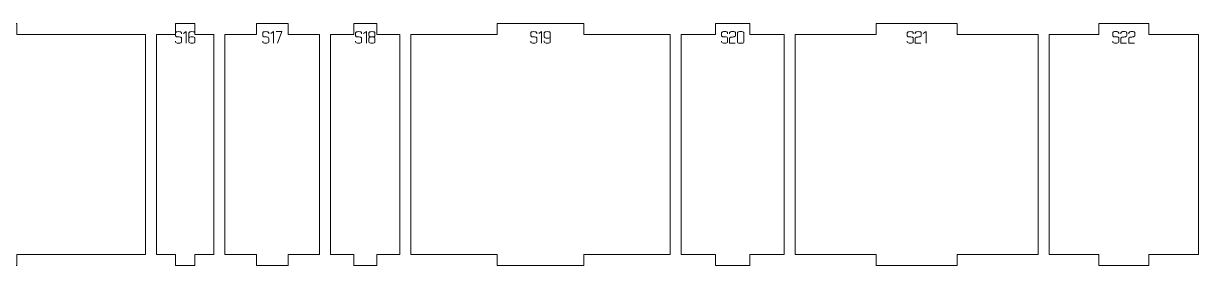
# Model space of a CAD drawing. Header units: centimetres. Extents: x -249 to 275, y -506 to 461.
# Drawn here: x 130.65 to 162.69, y -1.02 to 5.58 of the extents above; entities that cross this region are included whole.
import ezdxf

# ---------------------------------------------------------------- set-up
doc = ezdxf.new("R2010")
doc.units = ezdxf.units.CM
doc.header["$MEASUREMENT"] = 0
doc.layers.add('Capa 1', color=7, linetype='Continuous')

msp = doc.modelspace()

# ---------------------------------------------------------------- linework, layer by layer
at = {"layer": 'Capa 1', "color": 240, "lineweight": 9}
for points in [[(123.43702, 5.28157), (123.43702, 5.28157), (123.43702, -0.71843), (123.43702, -0.71843), (123.43702, -0.71843), (126.94917, -0.71843), (126.94917, -0.71843), (126.94917, -0.71843), (126.94917, -1.01843), (126.94917, -1.01843), (126.94917, -1.01843), (130.46132, -1.01843), (130.46132, -1.01843), (130.46132, -1.01843), (130.46132, -0.71843), (130.46132, -0.71843), (130.46132, -0.71843), (133.97348, -0.71843), (133.97348, -0.71843), (133.97348, -0.71843), (133.97348, 5.28157), (133.97348, 5.28157), (133.97348, 5.28157), (130.46132, 5.28157), (130.46132, 5.28157), (130.46132, 5.28157), (130.46132, 5.58157), (130.46132, 5.58157), (130.46132, 5.58157), (126.94917, 5.58157), (126.94917, 5.58157), (126.94917, 5.58157), (126.94917, 5.28157), (126.94917, 5.28157), (126.94917, 5.28157), (123.43702, 5.28157), (123.43702, 5.28157)], [(134.27348, 5.28157), (134.27348, 5.28157), (134.27348, -0.71843), (134.27348, -0.71843), (134.27348, -0.71843), (134.79584, -0.71843), (134.79584, -0.71843), (134.79584, -0.71843), (134.79584, -1.01843), (134.79584, -1.01843), (134.79584, -1.01843), (135.31821, -1.01843), (135.31821, -1.01843), (135.31821, -1.01843), (135.31821, -0.71843), (135.31821, -0.71843), (135.31821, -0.71843), (135.84058, -0.71843), (135.84058, -0.71843), (135.84058, -0.71843), (135.84058, 5.28157), (135.84058, 5.28157), (135.84058, 5.28157), (135.31821, 5.28157), (135.31821, 5.28157), (135.31821, 5.28157), (135.31821, 5.58157), (135.31821, 5.58157), (135.31821, 5.58157), (134.79584, 5.58157), (134.79584, 5.58157), (134.79584, 5.58157), (134.79584, 5.28157), (134.79584, 5.28157), (134.79584, 5.28157), (134.27348, 5.28157), (134.27348, 5.28157)], [(136.14058, 5.28157), (136.14058, 5.28157), (136.14058, -0.71843), (136.14058, -0.71843), (136.14058, -0.71843), (137.00154, -0.71843), (137.00154, -0.71843), (137.00154, -0.71843), (137.00154, -1.01843), (137.00154, -1.01843), (137.00154, -1.01843), (137.86251, -1.01843), (137.86251, -1.01843), (137.86251, -1.01843), (137.86251, -0.71843), (137.86251, -0.71843), (137.86251, -0.71843), (138.72348, -0.71843), (138.72348, -0.71843), (138.72348, -0.71843), (138.72348, 5.28157), (138.72348, 5.28157), (138.72348, 5.28157), (137.86251, 5.28157), (137.86251, 5.28157), (137.86251, 5.28157), (137.86251, 5.58157), (137.86251, 5.58157), (137.86251, 5.58157), (137.00154, 5.58157), (137.00154, 5.58157), (137.00154, 5.58157), (137.00154, 5.28157), (137.00154, 5.28157), (137.00154, 5.28157), (136.14058, 5.28157), (136.14058, 5.28157)], [(139.02348, 5.28157), (139.02348, 5.28157), (139.02348, -0.71843), (139.02348, -0.71843), (139.02348, -0.71843), (139.6522, -0.71843), (139.6522, -0.71843), (139.6522, -0.71843), (139.6522, -1.01843), (139.6522, -1.01843), (139.6522, -1.01843), (140.28092, -1.01843), (140.28092, -1.01843), (140.28092, -1.01843), (140.28092, -0.71843), (140.28092, -0.71843), (140.28092, -0.71843), (140.90964, -0.71843), (140.90964, -0.71843), (140.90964, -0.71843), (140.90964, 5.28157), (140.90964, 5.28157), (140.90964, 5.28157), (140.28092, 5.28157), (140.28092, 5.28157), (140.28092, 5.28157), (140.28092, 5.58157), (140.28092, 5.58157), (140.28092, 5.58157), (139.6522, 5.58157), (139.6522, 5.58157), (139.6522, 5.58157), (139.6522, 5.28157), (139.6522, 5.28157), (139.6522, 5.28157), (139.02348, 5.28157), (139.02348, 5.28157)], [(141.20964, 5.28157), (141.20964, 5.28157), (141.20964, -0.71843), (141.20964, -0.71843), (141.20964, -0.71843), (143.56758, -0.71843), (143.56758, -0.71843), (143.56758, -0.71843), (143.56758, -1.01843), (143.56758, -1.01843), (143.56758, -1.01843), (145.92552, -1.01843), (145.92552, -1.01843), (145.92552, -1.01843), (145.92552, -0.71843), (145.92552, -0.71843), (145.92552, -0.71843), (148.28346, -0.71843), (148.28346, -0.71843), (148.28346, -0.71843), (148.28346, 5.28157), (148.28346, 5.28157), (148.28346, 5.28157), (145.92552, 5.28157), (145.92552, 5.28157), (145.92552, 5.28157), (145.92552, 5.58157), (145.92552, 5.58157), (145.92552, 5.58157), (143.56758, 5.58157), (143.56758, 5.58157), (143.56758, 5.58157), (143.56758, 5.28157), (143.56758, 5.28157), (143.56758, 5.28157), (141.20964, 5.28157), (141.20964, 5.28157)], [(148.58346, 5.28157), (148.58346, 5.28157), (148.58346, -0.71843), (148.58346, -0.71843), (148.58346, -0.71843), (149.51829, -0.71843), (149.51829, -0.71843), (149.51829, -0.71843), (149.51829, -1.01843), (149.51829, -1.01843), (149.51829, -1.01843), (150.45312, -1.01843), (150.45312, -1.01843), (150.45312, -1.01843), (150.45312, -0.71843), (150.45312, -0.71843), (150.45312, -0.71843), (151.38795, -0.71843), (151.38795, -0.71843), (151.38795, -0.71843), (151.38795, 5.28157), (151.38795, 5.28157), (151.38795, 5.28157), (150.45312, 5.28157), (150.45312, 5.28157), (150.45312, 5.28157), (150.45312, 5.58157), (150.45312, 5.58157), (150.45312, 5.58157), (149.51829, 5.58157), (149.51829, 5.58157), (149.51829, 5.58157), (149.51829, 5.28157), (149.51829, 5.28157), (149.51829, 5.28157), (148.58346, 5.28157), (148.58346, 5.28157)], [(151.68795, 5.28157), (151.68795, 5.28157), (151.68795, -0.71843), (151.68795, -0.71843), (151.68795, -0.71843), (153.89855, -0.71843), (153.89855, -0.71843), (153.89855, -0.71843), (153.89855, -1.01843), (153.89855, -1.01843), (153.89855, -1.01843), (156.10914, -1.01843), (156.10914, -1.01843), (156.10914, -1.01843), (156.10914, -0.71843), (156.10914, -0.71843), (156.10914, -0.71843), (158.31974, -0.71843), (158.31974, -0.71843), (158.31974, -0.71843), (158.31974, 5.28157), (158.31974, 5.28157), (158.31974, 5.28157), (156.10914, 5.28157), (156.10914, 5.28157), (156.10914, 5.28157), (156.10914, 5.58157), (156.10914, 5.58157), (156.10914, 5.58157), (153.89855, 5.58157), (153.89855, 5.58157), (153.89855, 5.58157), (153.89855, 5.28157), (153.89855, 5.28157), (153.89855, 5.28157), (151.68795, 5.28157), (151.68795, 5.28157)], [(158.61974, 5.28157), (158.61974, 5.28157), (158.61974, -0.71843), (158.61974, -0.71843), (158.61974, -0.71843), (159.97701, -0.71843), (159.97701, -0.71843), (159.97701, -0.71843), (159.97701, -1.01843), (159.97701, -1.01843), (159.97701, -1.01843), (161.33427, -1.01843), (161.33427, -1.01843), (161.33427, -1.01843), (161.33427, -0.71843), (161.33427, -0.71843), (161.33427, -0.71843), (162.69154, -0.71843), (162.69154, -0.71843), (162.69154, -0.71843), (162.69154, 5.28157), (162.69154, 5.28157), (162.69154, 5.28157), (161.33427, 5.28157), (161.33427, 5.28157), (161.33427, 5.28157), (161.33427, 5.58157), (161.33427, 5.58157), (161.33427, 5.58157), (159.97701, 5.58157), (159.97701, 5.58157), (159.97701, 5.58157), (159.97701, 5.28157), (159.97701, 5.28157), (159.97701, 5.28157), (158.61974, 5.28157), (158.61974, 5.28157)]]:
    msp.add_open_spline(points, degree=3, knots=[0, 0, 0, 0, 0.08333333, 0.08333333, 0.08333333, 0.16666667, 0.16666667, 0.16666667, 0.25, 0.25, 0.25, 0.33333333, 0.33333333, 0.33333333, 0.41666667, 0.41666667, 0.41666667, 0.5, 0.5, 0.5, 0.58333333, 0.58333333, 0.58333333, 0.66666667, 0.66666667, 0.66666667, 0.75, 0.75, 0.75, 0.83333333, 0.83333333, 0.83333333, 0.91666667, 0.91666667, 0.91666667, 1, 1, 1, 1], dxfattribs=at)
at = {"layer": 'Capa 1', "color": 114, "lineweight": 9}
for points, knots in [([(134.79126, 5.10245), (134.79126, 5.10245), (134.79126, 5.07998), (134.79126, 5.07998), (134.79126, 5.0702), (134.79913, 5.06187), (134.81488, 5.05499), (134.83062, 5.04811), (134.85027, 5.04467), (134.87381, 5.04467), (134.89735, 5.04467), (134.917, 5.04811), (134.93274, 5.05499), (134.94849, 5.06187), (134.95636, 5.0702), (134.95636, 5.07998), (134.95636, 5.07998), (134.95728, 5.17354), (134.95728, 5.17354), (134.95697, 5.20167), (134.9358, 5.21588), (134.89376, 5.21619), (134.85172, 5.2165), (134.82703, 5.21787), (134.81969, 5.22032), (134.80074, 5.22735), (134.79126, 5.23637), (134.79126, 5.24738), (134.79126, 5.24738), (134.79126, 5.3258), (134.79126, 5.3258), (134.79126, 5.33558), (134.79913, 5.34391), (134.81488, 5.35079), (134.83062, 5.35767), (134.85027, 5.36111), (134.87381, 5.36111), (134.89735, 5.36111), (134.917, 5.35767), (134.93274, 5.35079), (134.94849, 5.34391), (134.95636, 5.33558), (134.95636, 5.3258), (134.95636, 5.3258), (134.95636, 5.30333), (134.95636, 5.30333), (134.95636, 5.30333), (134.95636, 5.3258), (134.95636, 5.3258), (134.95636, 5.33558), (134.94849, 5.34391), (134.93274, 5.35079), (134.917, 5.35767), (134.89735, 5.36111), (134.87381, 5.36111), (134.85027, 5.36111), (134.83062, 5.35767), (134.81488, 5.35079), (134.79913, 5.34391), (134.79126, 5.33558), (134.79126, 5.3258), (134.79126, 5.3258), (134.79126, 5.24738), (134.79126, 5.24738), (134.79126, 5.23637), (134.80074, 5.22735), (134.81969, 5.22032), (134.82703, 5.21787), (134.85172, 5.2165), (134.89376, 5.21619), (134.9358, 5.21588), (134.95697, 5.20167), (134.95728, 5.17354), (134.95728, 5.17354), (134.95636, 5.07998), (134.95636, 5.07998), (134.95636, 5.0702), (134.94849, 5.06187), (134.93274, 5.05499), (134.917, 5.04811), (134.89735, 5.04467), (134.87381, 5.04467), (134.85027, 5.04467), (134.83062, 5.04811), (134.81488, 5.05499), (134.79913, 5.06187), (134.79126, 5.0702), (134.79126, 5.07998), (134.79126, 5.07998), (134.79126, 5.10245), (134.79126, 5.10245)], [0, 0, 0, 0, 0.03333333, 0.03333333, 0.03333333, 0.06666667, 0.06666667, 0.06666667, 0.1, 0.1, 0.1, 0.13333333, 0.13333333, 0.13333333, 0.16666667, 0.16666667, 0.16666667, 0.2, 0.2, 0.2, 0.23333333, 0.23333333, 0.23333333, 0.26666667, 0.26666667, 0.26666667, 0.3, 0.3, 0.3, 0.33333333, 0.33333333, 0.33333333, 0.36666667, 0.36666667, 0.36666667, 0.4, 0.4, 0.4, 0.43333333, 0.43333333, 0.43333333, 0.46666667, 0.46666667, 0.46666667, 0.5, 0.5, 0.5, 0.53333333, 0.53333333, 0.53333333, 0.56666667, 0.56666667, 0.56666667, 0.6, 0.6, 0.6, 0.63333333, 0.63333333, 0.63333333, 0.66666667, 0.66666667, 0.66666667, 0.7, 0.7, 0.7, 0.73333333, 0.73333333, 0.73333333, 0.76666667, 0.76666667, 0.76666667, 0.8, 0.8, 0.8, 0.83333333, 0.83333333, 0.83333333, 0.86666667, 0.86666667, 0.86666667, 0.9, 0.9, 0.9, 0.93333333, 0.93333333, 0.93333333, 0.96666667, 0.96666667, 0.96666667, 1, 1, 1, 1]), ([(135.08706, 5.36157), (135.08706, 5.36157), (135.01093, 5.30883), (135.01093, 5.30883), (135.01093, 5.30883), (135.08706, 5.36157), (135.08706, 5.36157), (135.08706, 5.36157), (135.08706, 5.04467), (135.08706, 5.04467), (135.08706, 5.04467), (135.08706, 5.36157), (135.08706, 5.36157)], [0, 0, 0, 0, 0.25, 0.25, 0.25, 0.5, 0.5, 0.5, 0.75, 0.75, 0.75, 1, 1, 1, 1]), ([(135.24024, 5.04467), (135.2167, 5.04467), (135.19705, 5.04811), (135.18131, 5.05499), (135.16556, 5.06187), (135.15769, 5.0702), (135.15769, 5.07998), (135.15769, 5.07998), (135.15769, 5.18684), (135.15769, 5.18684), (135.15769, 5.18684), (135.15769, 5.3258), (135.15769, 5.3258), (135.15769, 5.33558), (135.16556, 5.34391), (135.18131, 5.35079), (135.19705, 5.35767), (135.2167, 5.36111), (135.24024, 5.36111), (135.26378, 5.36111), (135.28343, 5.35767), (135.29917, 5.35079), (135.31492, 5.34391), (135.32279, 5.33558), (135.32279, 5.3258), (135.32279, 5.3258), (135.32279, 5.30012), (135.32279, 5.30012), (135.32279, 5.30012), (135.32279, 5.3258), (135.32279, 5.3258), (135.32279, 5.33558), (135.31492, 5.34391), (135.29917, 5.35079), (135.28343, 5.35767), (135.26378, 5.36111), (135.24024, 5.36111), (135.2167, 5.36111), (135.19705, 5.35767), (135.18131, 5.35079), (135.16556, 5.34391), (135.15769, 5.33558), (135.15769, 5.3258), (135.15769, 5.3258), (135.15769, 5.18684), (135.15769, 5.18684), (135.15769, 5.19601), (135.16724, 5.20419), (135.18635, 5.21137), (135.20546, 5.21856), (135.22342, 5.22215), (135.24024, 5.22215), (135.26378, 5.22215), (135.28343, 5.21871), (135.29917, 5.21183), (135.31492, 5.20495), (135.32279, 5.19662), (135.32279, 5.18684), (135.32279, 5.18684), (135.32279, 5.07998), (135.32279, 5.07998), (135.32279, 5.0702), (135.31492, 5.06187), (135.29917, 5.05499), (135.28343, 5.04811), (135.26378, 5.04467), (135.24024, 5.04467)], [0, 0, 0, 0, 0.04545455, 0.04545455, 0.04545455, 0.09090909, 0.09090909, 0.09090909, 0.13636364, 0.13636364, 0.13636364, 0.18181818, 0.18181818, 0.18181818, 0.22727273, 0.22727273, 0.22727273, 0.27272727, 0.27272727, 0.27272727, 0.31818182, 0.31818182, 0.31818182, 0.36363636, 0.36363636, 0.36363636, 0.40909091, 0.40909091, 0.40909091, 0.45454545, 0.45454545, 0.45454545, 0.5, 0.5, 0.5, 0.54545455, 0.54545455, 0.54545455, 0.59090909, 0.59090909, 0.59090909, 0.63636364, 0.63636364, 0.63636364, 0.68181818, 0.68181818, 0.68181818, 0.72727273, 0.72727273, 0.72727273, 0.77272727, 0.77272727, 0.77272727, 0.81818182, 0.81818182, 0.81818182, 0.86363636, 0.86363636, 0.86363636, 0.90909091, 0.90909091, 0.90909091, 0.95454545, 0.95454545, 0.95454545, 1, 1, 1, 1]), ([(135.15769, 5.07998), (135.15769, 5.0702), (135.16556, 5.06187), (135.18131, 5.05499), (135.19705, 5.04811), (135.2167, 5.04467), (135.24024, 5.04467), (135.26378, 5.04467), (135.28343, 5.04811), (135.29917, 5.05499), (135.31492, 5.06187), (135.32279, 5.0702), (135.32279, 5.07998), (135.32279, 5.07998), (135.32279, 5.18684), (135.32279, 5.18684), (135.32279, 5.19662), (135.31492, 5.20495), (135.29917, 5.21183), (135.28343, 5.21871), (135.26378, 5.22215), (135.24024, 5.22215), (135.22342, 5.22215), (135.20546, 5.21856), (135.18635, 5.21137), (135.16724, 5.20419), (135.15769, 5.19601), (135.15769, 5.18684), (135.15769, 5.18684), (135.15769, 5.07998), (135.15769, 5.07998)], [0, 0, 0, 0, 0.1, 0.1, 0.1, 0.2, 0.2, 0.2, 0.3, 0.3, 0.3, 0.4, 0.4, 0.4, 0.5, 0.5, 0.5, 0.6, 0.6, 0.6, 0.7, 0.7, 0.7, 0.8, 0.8, 0.8, 0.9, 0.9, 0.9, 1, 1, 1, 1]), ([(137.16901, 5.10245), (137.16901, 5.10245), (137.16901, 5.07998), (137.16901, 5.07998), (137.16901, 5.0702), (137.17688, 5.06187), (137.19263, 5.05499), (137.20837, 5.04811), (137.22802, 5.04467), (137.25156, 5.04467), (137.2751, 5.04467), (137.29475, 5.04811), (137.31049, 5.05499), (137.32624, 5.06187), (137.33411, 5.0702), (137.33411, 5.07998), (137.33411, 5.07998), (137.33503, 5.17354), (137.33503, 5.17354), (137.33472, 5.20167), (137.31355, 5.21588), (137.27151, 5.21619), (137.22947, 5.2165), (137.20478, 5.21787), (137.19744, 5.22032), (137.17849, 5.22735), (137.16901, 5.23637), (137.16901, 5.24738), (137.16901, 5.24738), (137.16901, 5.3258), (137.16901, 5.3258), (137.16901, 5.33558), (137.17688, 5.34391), (137.19263, 5.35079), (137.20837, 5.35767), (137.22802, 5.36111), (137.25156, 5.36111), (137.2751, 5.36111), (137.29475, 5.35767), (137.31049, 5.35079), (137.32624, 5.34391), (137.33411, 5.33558), (137.33411, 5.3258), (137.33411, 5.3258), (137.33411, 5.30333), (137.33411, 5.30333), (137.33411, 5.30333), (137.33411, 5.3258), (137.33411, 5.3258), (137.33411, 5.33558), (137.32624, 5.34391), (137.31049, 5.35079), (137.29475, 5.35767), (137.2751, 5.36111), (137.25156, 5.36111), (137.22802, 5.36111), (137.20837, 5.35767), (137.19263, 5.35079), (137.17688, 5.34391), (137.16901, 5.33558), (137.16901, 5.3258), (137.16901, 5.3258), (137.16901, 5.24738), (137.16901, 5.24738), (137.16901, 5.23637), (137.17849, 5.22735), (137.19744, 5.22032), (137.20478, 5.21787), (137.22947, 5.2165), (137.27151, 5.21619), (137.31355, 5.21588), (137.33472, 5.20167), (137.33503, 5.17354), (137.33503, 5.17354), (137.33411, 5.07998), (137.33411, 5.07998), (137.33411, 5.0702), (137.32624, 5.06187), (137.31049, 5.05499), (137.29475, 5.04811), (137.2751, 5.04467), (137.25156, 5.04467), (137.22802, 5.04467), (137.20837, 5.04811), (137.19263, 5.05499), (137.17688, 5.06187), (137.16901, 5.0702), (137.16901, 5.07998), (137.16901, 5.07998), (137.16901, 5.10245), (137.16901, 5.10245)], [0, 0, 0, 0, 0.03333333, 0.03333333, 0.03333333, 0.06666667, 0.06666667, 0.06666667, 0.1, 0.1, 0.1, 0.13333333, 0.13333333, 0.13333333, 0.16666667, 0.16666667, 0.16666667, 0.2, 0.2, 0.2, 0.23333333, 0.23333333, 0.23333333, 0.26666667, 0.26666667, 0.26666667, 0.3, 0.3, 0.3, 0.33333333, 0.33333333, 0.33333333, 0.36666667, 0.36666667, 0.36666667, 0.4, 0.4, 0.4, 0.43333333, 0.43333333, 0.43333333, 0.46666667, 0.46666667, 0.46666667, 0.5, 0.5, 0.5, 0.53333333, 0.53333333, 0.53333333, 0.56666667, 0.56666667, 0.56666667, 0.6, 0.6, 0.6, 0.63333333, 0.63333333, 0.63333333, 0.66666667, 0.66666667, 0.66666667, 0.7, 0.7, 0.7, 0.73333333, 0.73333333, 0.73333333, 0.76666667, 0.76666667, 0.76666667, 0.8, 0.8, 0.8, 0.83333333, 0.83333333, 0.83333333, 0.86666667, 0.86666667, 0.86666667, 0.9, 0.9, 0.9, 0.93333333, 0.93333333, 0.93333333, 0.96666667, 0.96666667, 0.96666667, 1, 1, 1, 1]), ([(137.46481, 5.36157), (137.46481, 5.36157), (137.38868, 5.30883), (137.38868, 5.30883), (137.38868, 5.30883), (137.46481, 5.36157), (137.46481, 5.36157), (137.46481, 5.36157), (137.46481, 5.04467), (137.46481, 5.04467), (137.46481, 5.04467), (137.46481, 5.36157), (137.46481, 5.36157)], [0, 0, 0, 0, 0.25, 0.25, 0.25, 0.5, 0.5, 0.5, 0.75, 0.75, 0.75, 1, 1, 1, 1]), ([(137.57396, 5.04467), (137.57396, 5.04467), (137.69504, 5.36111), (137.69504, 5.36111), (137.69504, 5.36111), (137.53544, 5.36111), (137.53544, 5.36111), (137.53544, 5.36111), (137.69504, 5.36111), (137.69504, 5.36111), (137.69504, 5.36111), (137.57396, 5.04467), (137.57396, 5.04467)], [0, 0, 0, 0, 0.25, 0.25, 0.25, 0.5, 0.5, 0.5, 0.75, 0.75, 0.75, 1, 1, 1, 1]), ([(139.70079, 5.10245), (139.70079, 5.10245), (139.70079, 5.07998), (139.70079, 5.07998), (139.70079, 5.0702), (139.70866, 5.06187), (139.72441, 5.05499), (139.74015, 5.04811), (139.7598, 5.04467), (139.78334, 5.04467), (139.80688, 5.04467), (139.82653, 5.04811), (139.84227, 5.05499), (139.85802, 5.06187), (139.86589, 5.0702), (139.86589, 5.07998), (139.86589, 5.07998), (139.86681, 5.17354), (139.86681, 5.17354), (139.8665, 5.20167), (139.84533, 5.21588), (139.80329, 5.21619), (139.76125, 5.2165), (139.73656, 5.21787), (139.72922, 5.22032), (139.71027, 5.22735), (139.70079, 5.23637), (139.70079, 5.24738), (139.70079, 5.24738), (139.70079, 5.3258), (139.70079, 5.3258), (139.70079, 5.33558), (139.70866, 5.34391), (139.72441, 5.35079), (139.74015, 5.35767), (139.7598, 5.36111), (139.78334, 5.36111), (139.80688, 5.36111), (139.82653, 5.35767), (139.84227, 5.35079), (139.85802, 5.34391), (139.86589, 5.33558), (139.86589, 5.3258), (139.86589, 5.3258), (139.86589, 5.30333), (139.86589, 5.30333), (139.86589, 5.30333), (139.86589, 5.3258), (139.86589, 5.3258), (139.86589, 5.33558), (139.85802, 5.34391), (139.84227, 5.35079), (139.82653, 5.35767), (139.80688, 5.36111), (139.78334, 5.36111), (139.7598, 5.36111), (139.74015, 5.35767), (139.72441, 5.35079), (139.70866, 5.34391), (139.70079, 5.33558), (139.70079, 5.3258), (139.70079, 5.3258), (139.70079, 5.24738), (139.70079, 5.24738), (139.70079, 5.23637), (139.71027, 5.22735), (139.72922, 5.22032), (139.73656, 5.21787), (139.76125, 5.2165), (139.80329, 5.21619), (139.84533, 5.21588), (139.8665, 5.20167), (139.86681, 5.17354), (139.86681, 5.17354), (139.86589, 5.07998), (139.86589, 5.07998), (139.86589, 5.0702), (139.85802, 5.06187), (139.84227, 5.05499), (139.82653, 5.04811), (139.80688, 5.04467), (139.78334, 5.04467), (139.7598, 5.04467), (139.74015, 5.04811), (139.72441, 5.05499), (139.70866, 5.06187), (139.70079, 5.0702), (139.70079, 5.07998), (139.70079, 5.07998), (139.70079, 5.10245), (139.70079, 5.10245)], [0, 0, 0, 0, 0.03333333, 0.03333333, 0.03333333, 0.06666667, 0.06666667, 0.06666667, 0.1, 0.1, 0.1, 0.13333333, 0.13333333, 0.13333333, 0.16666667, 0.16666667, 0.16666667, 0.2, 0.2, 0.2, 0.23333333, 0.23333333, 0.23333333, 0.26666667, 0.26666667, 0.26666667, 0.3, 0.3, 0.3, 0.33333333, 0.33333333, 0.33333333, 0.36666667, 0.36666667, 0.36666667, 0.4, 0.4, 0.4, 0.43333333, 0.43333333, 0.43333333, 0.46666667, 0.46666667, 0.46666667, 0.5, 0.5, 0.5, 0.53333333, 0.53333333, 0.53333333, 0.56666667, 0.56666667, 0.56666667, 0.6, 0.6, 0.6, 0.63333333, 0.63333333, 0.63333333, 0.66666667, 0.66666667, 0.66666667, 0.7, 0.7, 0.7, 0.73333333, 0.73333333, 0.73333333, 0.76666667, 0.76666667, 0.76666667, 0.8, 0.8, 0.8, 0.83333333, 0.83333333, 0.83333333, 0.86666667, 0.86666667, 0.86666667, 0.9, 0.9, 0.9, 0.93333333, 0.93333333, 0.93333333, 0.96666667, 0.96666667, 0.96666667, 1, 1, 1, 1]), ([(139.99659, 5.36157), (139.99659, 5.36157), (139.92046, 5.30883), (139.92046, 5.30883), (139.92046, 5.30883), (139.99659, 5.36157), (139.99659, 5.36157), (139.99659, 5.36157), (139.99659, 5.04467), (139.99659, 5.04467), (139.99659, 5.04467), (139.99659, 5.36157), (139.99659, 5.36157)], [0, 0, 0, 0, 0.25, 0.25, 0.25, 0.5, 0.5, 0.5, 0.75, 0.75, 0.75, 1, 1, 1, 1]), ([(140.06722, 5.2515), (140.06722, 5.24355), (140.07288, 5.23637), (140.08419, 5.22995), (140.0955, 5.22353), (140.11736, 5.21925), (140.14977, 5.21711), (140.18218, 5.21925), (140.20404, 5.22353), (140.21535, 5.22995), (140.22666, 5.23637), (140.23232, 5.24355), (140.23232, 5.2515), (140.23232, 5.2515), (140.23232, 5.3258), (140.23232, 5.3258), (140.23232, 5.33558), (140.22445, 5.34391), (140.2087, 5.35079), (140.19296, 5.35767), (140.17331, 5.36111), (140.14977, 5.36111), (140.12623, 5.36111), (140.10658, 5.35767), (140.09084, 5.35079), (140.07509, 5.34391), (140.06722, 5.33558), (140.06722, 5.3258), (140.06722, 5.3258), (140.06722, 5.2515), (140.06722, 5.2515)], [0, 0, 0, 0, 0.1, 0.1, 0.1, 0.2, 0.2, 0.2, 0.3, 0.3, 0.3, 0.4, 0.4, 0.4, 0.5, 0.5, 0.5, 0.6, 0.6, 0.6, 0.7, 0.7, 0.7, 0.8, 0.8, 0.8, 0.9, 0.9, 0.9, 1, 1, 1, 1]), ([(140.14977, 5.04467), (140.12623, 5.04467), (140.10658, 5.04811), (140.09084, 5.05499), (140.07509, 5.06187), (140.06722, 5.0702), (140.06722, 5.07998), (140.06722, 5.07998), (140.06722, 5.18317), (140.06722, 5.18317), (140.06722, 5.19143), (140.07288, 5.19861), (140.08419, 5.20472), (140.0955, 5.21084), (140.11736, 5.21497), (140.14977, 5.21711), (140.11736, 5.21925), (140.0955, 5.22353), (140.08419, 5.22995), (140.07288, 5.23637), (140.06722, 5.24355), (140.06722, 5.2515), (140.06722, 5.2515), (140.06722, 5.3258), (140.06722, 5.3258), (140.06722, 5.33558), (140.07509, 5.34391), (140.09084, 5.35079), (140.10658, 5.35767), (140.12623, 5.36111), (140.14977, 5.36111), (140.17331, 5.36111), (140.19296, 5.35767), (140.2087, 5.35079), (140.22445, 5.34391), (140.23232, 5.33558), (140.23232, 5.3258), (140.23232, 5.3258), (140.23232, 5.2515), (140.23232, 5.2515), (140.23232, 5.24355), (140.22666, 5.23637), (140.21535, 5.22995), (140.20404, 5.22353), (140.18218, 5.21925), (140.14977, 5.21711), (140.18218, 5.21497), (140.20404, 5.21084), (140.21535, 5.20472), (140.22666, 5.19861), (140.23232, 5.19143), (140.23232, 5.18317), (140.23232, 5.18317), (140.23232, 5.07998), (140.23232, 5.07998), (140.23232, 5.0702), (140.22445, 5.06187), (140.2087, 5.05499), (140.19296, 5.04811), (140.17331, 5.04467), (140.14977, 5.04467)], [0, 0, 0, 0, 0.05, 0.05, 0.05, 0.1, 0.1, 0.1, 0.15, 0.15, 0.15, 0.2, 0.2, 0.2, 0.25, 0.25, 0.25, 0.3, 0.3, 0.3, 0.35, 0.35, 0.35, 0.4, 0.4, 0.4, 0.45, 0.45, 0.45, 0.5, 0.5, 0.5, 0.55, 0.55, 0.55, 0.6, 0.6, 0.6, 0.65, 0.65, 0.65, 0.7, 0.7, 0.7, 0.75, 0.75, 0.75, 0.8, 0.8, 0.8, 0.85, 0.85, 0.85, 0.9, 0.9, 0.9, 0.95, 0.95, 0.95, 1, 1, 1, 1]), ([(140.06722, 5.07998), (140.06722, 5.0702), (140.07509, 5.06187), (140.09084, 5.05499), (140.10658, 5.04811), (140.12623, 5.04467), (140.14977, 5.04467), (140.17331, 5.04467), (140.19296, 5.04811), (140.2087, 5.05499), (140.22445, 5.06187), (140.23232, 5.0702), (140.23232, 5.07998), (140.23232, 5.07998), (140.23232, 5.18317), (140.23232, 5.18317), (140.23232, 5.19143), (140.22666, 5.19861), (140.21535, 5.20472), (140.20404, 5.21084), (140.18218, 5.21497), (140.14977, 5.21711), (140.11736, 5.21497), (140.0955, 5.21084), (140.08419, 5.20472), (140.07288, 5.19861), (140.06722, 5.19143), (140.06722, 5.18317), (140.06722, 5.18317), (140.06722, 5.07998), (140.06722, 5.07998)], [0, 0, 0, 0, 0.1, 0.1, 0.1, 0.2, 0.2, 0.2, 0.3, 0.3, 0.3, 0.4, 0.4, 0.4, 0.5, 0.5, 0.5, 0.6, 0.6, 0.6, 0.7, 0.7, 0.7, 0.8, 0.8, 0.8, 0.9, 0.9, 0.9, 1, 1, 1, 1]), ([(144.48078, 5.10245), (144.48078, 5.10245), (144.48078, 5.07998), (144.48078, 5.07998), (144.48078, 5.0702), (144.48865, 5.06187), (144.5044, 5.05499), (144.52014, 5.04811), (144.53979, 5.04467), (144.56333, 5.04467), (144.58687, 5.04467), (144.60652, 5.04811), (144.62226, 5.05499), (144.63801, 5.06187), (144.64588, 5.0702), (144.64588, 5.07998), (144.64588, 5.07998), (144.6468, 5.17354), (144.6468, 5.17354), (144.64649, 5.20167), (144.62532, 5.21588), (144.58328, 5.21619), (144.54124, 5.2165), (144.51655, 5.21787), (144.50921, 5.22032), (144.49026, 5.22735), (144.48078, 5.23637), (144.48078, 5.24738), (144.48078, 5.24738), (144.48078, 5.3258), (144.48078, 5.3258), (144.48078, 5.33558), (144.48865, 5.34391), (144.5044, 5.35079), (144.52014, 5.35767), (144.53979, 5.36111), (144.56333, 5.36111), (144.58687, 5.36111), (144.60652, 5.35767), (144.62226, 5.35079), (144.63801, 5.34391), (144.64588, 5.33558), (144.64588, 5.3258), (144.64588, 5.3258), (144.64588, 5.30333), (144.64588, 5.30333), (144.64588, 5.30333), (144.64588, 5.3258), (144.64588, 5.3258), (144.64588, 5.33558), (144.63801, 5.34391), (144.62226, 5.35079), (144.60652, 5.35767), (144.58687, 5.36111), (144.56333, 5.36111), (144.53979, 5.36111), (144.52014, 5.35767), (144.5044, 5.35079), (144.48865, 5.34391), (144.48078, 5.33558), (144.48078, 5.3258), (144.48078, 5.3258), (144.48078, 5.24738), (144.48078, 5.24738), (144.48078, 5.23637), (144.49026, 5.22735), (144.50921, 5.22032), (144.51655, 5.21787), (144.54124, 5.2165), (144.58328, 5.21619), (144.62532, 5.21588), (144.64649, 5.20167), (144.6468, 5.17354), (144.6468, 5.17354), (144.64588, 5.07998), (144.64588, 5.07998), (144.64588, 5.0702), (144.63801, 5.06187), (144.62226, 5.05499), (144.60652, 5.04811), (144.58687, 5.04467), (144.56333, 5.04467), (144.53979, 5.04467), (144.52014, 5.04811), (144.5044, 5.05499), (144.48865, 5.06187), (144.48078, 5.0702), (144.48078, 5.07998), (144.48078, 5.07998), (144.48078, 5.10245), (144.48078, 5.10245)], [0, 0, 0, 0, 0.03333333, 0.03333333, 0.03333333, 0.06666667, 0.06666667, 0.06666667, 0.1, 0.1, 0.1, 0.13333333, 0.13333333, 0.13333333, 0.16666667, 0.16666667, 0.16666667, 0.2, 0.2, 0.2, 0.23333333, 0.23333333, 0.23333333, 0.26666667, 0.26666667, 0.26666667, 0.3, 0.3, 0.3, 0.33333333, 0.33333333, 0.33333333, 0.36666667, 0.36666667, 0.36666667, 0.4, 0.4, 0.4, 0.43333333, 0.43333333, 0.43333333, 0.46666667, 0.46666667, 0.46666667, 0.5, 0.5, 0.5, 0.53333333, 0.53333333, 0.53333333, 0.56666667, 0.56666667, 0.56666667, 0.6, 0.6, 0.6, 0.63333333, 0.63333333, 0.63333333, 0.66666667, 0.66666667, 0.66666667, 0.7, 0.7, 0.7, 0.73333333, 0.73333333, 0.73333333, 0.76666667, 0.76666667, 0.76666667, 0.8, 0.8, 0.8, 0.83333333, 0.83333333, 0.83333333, 0.86666667, 0.86666667, 0.86666667, 0.9, 0.9, 0.9, 0.93333333, 0.93333333, 0.93333333, 0.96666667, 0.96666667, 0.96666667, 1, 1, 1, 1]), ([(144.77658, 5.36157), (144.77658, 5.36157), (144.70045, 5.30883), (144.70045, 5.30883), (144.70045, 5.30883), (144.77658, 5.36157), (144.77658, 5.36157), (144.77658, 5.36157), (144.77658, 5.04467), (144.77658, 5.04467), (144.77658, 5.04467), (144.77658, 5.36157), (144.77658, 5.36157)], [0, 0, 0, 0, 0.25, 0.25, 0.25, 0.5, 0.5, 0.5, 0.75, 0.75, 0.75, 1, 1, 1, 1]), ([(144.84721, 5.21848), (144.84721, 5.2087), (144.85508, 5.20037), (144.87083, 5.19349), (144.88657, 5.18661), (144.90622, 5.18317), (144.92976, 5.18317), (144.953, 5.18256), (144.97256, 5.18539), (144.98846, 5.19165), (145.00436, 5.19792), (145.01231, 5.20687), (145.01231, 5.21848), (145.01231, 5.21848), (145.01231, 5.3258), (145.01231, 5.3258), (145.01231, 5.33558), (145.00444, 5.34391), (144.98869, 5.35079), (144.97295, 5.35767), (144.9533, 5.36111), (144.92976, 5.36111), (144.90622, 5.36111), (144.88657, 5.35767), (144.87083, 5.35079), (144.85508, 5.34391), (144.84721, 5.33558), (144.84721, 5.3258), (144.84721, 5.3258), (144.84721, 5.21848), (144.84721, 5.21848)], [0, 0, 0, 0, 0.1, 0.1, 0.1, 0.2, 0.2, 0.2, 0.3, 0.3, 0.3, 0.4, 0.4, 0.4, 0.5, 0.5, 0.5, 0.6, 0.6, 0.6, 0.7, 0.7, 0.7, 0.8, 0.8, 0.8, 0.9, 0.9, 0.9, 1, 1, 1, 1]), ([(144.92976, 5.04467), (144.90622, 5.04467), (144.88657, 5.04811), (144.87083, 5.05499), (144.85508, 5.06187), (144.84721, 5.0702), (144.84721, 5.07998), (144.84721, 5.07998), (144.84721, 5.10521), (144.84721, 5.10521), (144.84721, 5.10521), (144.84721, 5.07998), (144.84721, 5.07998), (144.84721, 5.0702), (144.85508, 5.06187), (144.87083, 5.05499), (144.88657, 5.04811), (144.90622, 5.04467), (144.92976, 5.04467), (144.9533, 5.04467), (144.97295, 5.04811), (144.98869, 5.05499), (145.00444, 5.06187), (145.01231, 5.0702), (145.01231, 5.07998), (145.01231, 5.07998), (145.01231, 5.21848), (145.01231, 5.21848), (145.01231, 5.20687), (145.00436, 5.19792), (144.98846, 5.19165), (144.97256, 5.18539), (144.953, 5.18256), (144.92976, 5.18317), (144.90622, 5.18317), (144.88657, 5.18661), (144.87083, 5.19349), (144.85508, 5.20037), (144.84721, 5.2087), (144.84721, 5.21848), (144.84721, 5.21848), (144.84721, 5.3258), (144.84721, 5.3258), (144.84721, 5.33558), (144.85508, 5.34391), (144.87083, 5.35079), (144.88657, 5.35767), (144.90622, 5.36111), (144.92976, 5.36111), (144.9533, 5.36111), (144.97295, 5.35767), (144.98869, 5.35079), (145.00444, 5.34391), (145.01231, 5.33558), (145.01231, 5.3258), (145.01231, 5.3258), (145.01231, 5.21848), (145.01231, 5.21848), (145.01231, 5.21848), (145.01231, 5.07998), (145.01231, 5.07998), (145.01231, 5.0702), (145.00444, 5.06187), (144.98869, 5.05499), (144.97295, 5.04811), (144.9533, 5.04467), (144.92976, 5.04467)], [0, 0, 0, 0, 0.04545455, 0.04545455, 0.04545455, 0.09090909, 0.09090909, 0.09090909, 0.13636364, 0.13636364, 0.13636364, 0.18181818, 0.18181818, 0.18181818, 0.22727273, 0.22727273, 0.22727273, 0.27272727, 0.27272727, 0.27272727, 0.31818182, 0.31818182, 0.31818182, 0.36363636, 0.36363636, 0.36363636, 0.40909091, 0.40909091, 0.40909091, 0.45454545, 0.45454545, 0.45454545, 0.5, 0.5, 0.5, 0.54545455, 0.54545455, 0.54545455, 0.59090909, 0.59090909, 0.59090909, 0.63636364, 0.63636364, 0.63636364, 0.68181818, 0.68181818, 0.68181818, 0.72727273, 0.72727273, 0.72727273, 0.77272727, 0.77272727, 0.77272727, 0.81818182, 0.81818182, 0.81818182, 0.86363636, 0.86363636, 0.86363636, 0.90909091, 0.90909091, 0.90909091, 0.95454545, 0.95454545, 0.95454545, 1, 1, 1, 1]), ([(149.68348, 5.10291), (149.68348, 5.10291), (149.68348, 5.08044), (149.68348, 5.08044), (149.68348, 5.07066), (149.69135, 5.06233), (149.7071, 5.05545), (149.72284, 5.04857), (149.74249, 5.04513), (149.76603, 5.04513), (149.78957, 5.04513), (149.80922, 5.04857), (149.82496, 5.05545), (149.84071, 5.06233), (149.84858, 5.07066), (149.84858, 5.08044), (149.84858, 5.08044), (149.8495, 5.174), (149.8495, 5.174), (149.84919, 5.20213), (149.82802, 5.21634), (149.78598, 5.21665), (149.74394, 5.21696), (149.71925, 5.21833), (149.71191, 5.22078), (149.69296, 5.22781), (149.68348, 5.23683), (149.68348, 5.24784), (149.68348, 5.24784), (149.68348, 5.32626), (149.68348, 5.32626), (149.68348, 5.33604), (149.69135, 5.34437), (149.7071, 5.35125), (149.72284, 5.35813), (149.74249, 5.36157), (149.76603, 5.36157), (149.78957, 5.36157), (149.80922, 5.35813), (149.82496, 5.35125), (149.84071, 5.34437), (149.84858, 5.33604), (149.84858, 5.32626), (149.84858, 5.32626), (149.84858, 5.30379), (149.84858, 5.30379), (149.84858, 5.30379), (149.84858, 5.32626), (149.84858, 5.32626), (149.84858, 5.33604), (149.84071, 5.34437), (149.82496, 5.35125), (149.80922, 5.35813), (149.78957, 5.36157), (149.76603, 5.36157), (149.74249, 5.36157), (149.72284, 5.35813), (149.7071, 5.35125), (149.69135, 5.34437), (149.68348, 5.33604), (149.68348, 5.32626), (149.68348, 5.32626), (149.68348, 5.24784), (149.68348, 5.24784), (149.68348, 5.23683), (149.69296, 5.22781), (149.71191, 5.22078), (149.71925, 5.21833), (149.74394, 5.21696), (149.78598, 5.21665), (149.82802, 5.21634), (149.84919, 5.20213), (149.8495, 5.174), (149.8495, 5.174), (149.84858, 5.08044), (149.84858, 5.08044), (149.84858, 5.07066), (149.84071, 5.06233), (149.82496, 5.05545), (149.80922, 5.04857), (149.78957, 5.04513), (149.76603, 5.04513), (149.74249, 5.04513), (149.72284, 5.04857), (149.7071, 5.05545), (149.69135, 5.06233), (149.68348, 5.07066), (149.68348, 5.08044), (149.68348, 5.08044), (149.68348, 5.10291), (149.68348, 5.10291)], [0, 0, 0, 0, 0.03333333, 0.03333333, 0.03333333, 0.06666667, 0.06666667, 0.06666667, 0.1, 0.1, 0.1, 0.13333333, 0.13333333, 0.13333333, 0.16666667, 0.16666667, 0.16666667, 0.2, 0.2, 0.2, 0.23333333, 0.23333333, 0.23333333, 0.26666667, 0.26666667, 0.26666667, 0.3, 0.3, 0.3, 0.33333333, 0.33333333, 0.33333333, 0.36666667, 0.36666667, 0.36666667, 0.4, 0.4, 0.4, 0.43333333, 0.43333333, 0.43333333, 0.46666667, 0.46666667, 0.46666667, 0.5, 0.5, 0.5, 0.53333333, 0.53333333, 0.53333333, 0.56666667, 0.56666667, 0.56666667, 0.6, 0.6, 0.6, 0.63333333, 0.63333333, 0.63333333, 0.66666667, 0.66666667, 0.66666667, 0.7, 0.7, 0.7, 0.73333333, 0.73333333, 0.73333333, 0.76666667, 0.76666667, 0.76666667, 0.8, 0.8, 0.8, 0.83333333, 0.83333333, 0.83333333, 0.86666667, 0.86666667, 0.86666667, 0.9, 0.9, 0.9, 0.93333333, 0.93333333, 0.93333333, 0.96666667, 0.96666667, 0.96666667, 1, 1, 1, 1]), ([(149.90269, 5.04513), (149.90269, 5.04513), (149.90269, 5.17767), (149.90269, 5.17767), (149.90361, 5.18959), (149.91446, 5.19876), (149.93525, 5.20518), (149.94381, 5.2058), (149.95199, 5.20679), (149.95979, 5.20817), (149.96758, 5.20954), (149.97546, 5.21099), (149.98341, 5.21252), (149.99808, 5.21497), (150.00932, 5.21696), (150.01711, 5.21848), (150.02491, 5.22001), (150.03248, 5.222), (150.03982, 5.22445), (150.05877, 5.23148), (150.06825, 5.2405), (150.06825, 5.2515), (150.06825, 5.2515), (150.06825, 5.32626), (150.06825, 5.32626), (150.06825, 5.33604), (150.06038, 5.34437), (150.04463, 5.35125), (150.02889, 5.35813), (150.00924, 5.36157), (149.9857, 5.36157), (149.96216, 5.36157), (149.94251, 5.35813), (149.92677, 5.35125), (149.91102, 5.34437), (149.90315, 5.33604), (149.90315, 5.32626), (149.90315, 5.32626), (149.90315, 5.30379), (149.90315, 5.30379), (149.90315, 5.30379), (149.90315, 5.32626), (149.90315, 5.32626), (149.90315, 5.33604), (149.91102, 5.34437), (149.92677, 5.35125), (149.94251, 5.35813), (149.96216, 5.36157), (149.9857, 5.36157), (150.00924, 5.36157), (150.02889, 5.35813), (150.04463, 5.35125), (150.06038, 5.34437), (150.06825, 5.33604), (150.06825, 5.32626), (150.06825, 5.32626), (150.06825, 5.2515), (150.06825, 5.2515), (150.06825, 5.2405), (150.05877, 5.23148), (150.03982, 5.22445), (150.03248, 5.222), (150.02491, 5.22001), (150.01711, 5.21848), (150.00932, 5.21696), (149.99808, 5.21497), (149.98341, 5.21252), (149.97546, 5.21099), (149.96758, 5.20954), (149.95979, 5.20817), (149.95199, 5.20679), (149.94381, 5.2058), (149.93525, 5.20518), (149.91446, 5.19876), (149.90361, 5.18959), (149.90269, 5.17767), (149.90269, 5.17767), (149.90269, 5.04513), (149.90269, 5.04513), (149.90269, 5.04513), (150.05954, 5.04513), (150.05954, 5.04513), (150.05954, 5.04513), (149.90269, 5.04513), (149.90269, 5.04513)], [0, 0, 0, 0, 0.03571429, 0.03571429, 0.03571429, 0.07142857, 0.07142857, 0.07142857, 0.10714286, 0.10714286, 0.10714286, 0.14285714, 0.14285714, 0.14285714, 0.17857143, 0.17857143, 0.17857143, 0.21428571, 0.21428571, 0.21428571, 0.25, 0.25, 0.25, 0.28571429, 0.28571429, 0.28571429, 0.32142857, 0.32142857, 0.32142857, 0.35714286, 0.35714286, 0.35714286, 0.39285714, 0.39285714, 0.39285714, 0.42857143, 0.42857143, 0.42857143, 0.46428571, 0.46428571, 0.46428571, 0.5, 0.5, 0.5, 0.53571429, 0.53571429, 0.53571429, 0.57142857, 0.57142857, 0.57142857, 0.60714286, 0.60714286, 0.60714286, 0.64285714, 0.64285714, 0.64285714, 0.67857143, 0.67857143, 0.67857143, 0.71428571, 0.71428571, 0.71428571, 0.75, 0.75, 0.75, 0.78571429, 0.78571429, 0.78571429, 0.82142857, 0.82142857, 0.82142857, 0.85714286, 0.85714286, 0.85714286, 0.89285714, 0.89285714, 0.89285714, 0.92857143, 0.92857143, 0.92857143, 0.96428571, 0.96428571, 0.96428571, 1, 1, 1, 1]), ([(150.12328, 5.06898), (150.12328, 5.05919), (150.13115, 5.05277), (150.1469, 5.04972), (150.16264, 5.04666), (150.18229, 5.04513), (150.20583, 5.04513), (150.22937, 5.04513), (150.24902, 5.04666), (150.26476, 5.04972), (150.28051, 5.05277), (150.28838, 5.05919), (150.28838, 5.06898), (150.28838, 5.06898), (150.28838, 5.33726), (150.28838, 5.33726), (150.28838, 5.34705), (150.28051, 5.35355), (150.26476, 5.35676), (150.24902, 5.35997), (150.22937, 5.36157), (150.20583, 5.36157), (150.18229, 5.36157), (150.16264, 5.35997), (150.1469, 5.35676), (150.13115, 5.35355), (150.12328, 5.34705), (150.12328, 5.33726), (150.12328, 5.33726), (150.12328, 5.06898), (150.12328, 5.06898)], [0, 0, 0, 0, 0.1, 0.1, 0.1, 0.2, 0.2, 0.2, 0.3, 0.3, 0.3, 0.4, 0.4, 0.4, 0.5, 0.5, 0.5, 0.6, 0.6, 0.6, 0.7, 0.7, 0.7, 0.8, 0.8, 0.8, 0.9, 0.9, 0.9, 1, 1, 1, 1]), ([(150.28838, 5.06898), (150.28838, 5.05919), (150.28051, 5.05277), (150.26476, 5.04972), (150.24902, 5.04666), (150.22937, 5.04513), (150.20583, 5.04513), (150.18229, 5.04513), (150.16264, 5.04666), (150.1469, 5.04972), (150.13115, 5.05277), (150.12328, 5.05919), (150.12328, 5.06898), (150.12328, 5.06898), (150.12328, 5.33726), (150.12328, 5.33726), (150.12328, 5.34705), (150.13115, 5.35355), (150.1469, 5.35676), (150.16264, 5.35997), (150.18229, 5.36157), (150.20583, 5.36157), (150.22937, 5.36157), (150.24902, 5.35997), (150.26476, 5.35676), (150.28051, 5.35355), (150.28838, 5.34705), (150.28838, 5.33726), (150.28838, 5.33726), (150.28838, 5.06898), (150.28838, 5.06898)], [0, 0, 0, 0, 0.1, 0.1, 0.1, 0.2, 0.2, 0.2, 0.3, 0.3, 0.3, 0.4, 0.4, 0.4, 0.5, 0.5, 0.5, 0.6, 0.6, 0.6, 0.7, 0.7, 0.7, 0.8, 0.8, 0.8, 0.9, 0.9, 0.9, 1, 1, 1, 1]), ([(154.7461, 5.10245), (154.7461, 5.10245), (154.7461, 5.07998), (154.7461, 5.07998), (154.7461, 5.0702), (154.75397, 5.06187), (154.76972, 5.05499), (154.78546, 5.04811), (154.80511, 5.04467), (154.82865, 5.04467), (154.85219, 5.04467), (154.87184, 5.04811), (154.88758, 5.05499), (154.90333, 5.06187), (154.9112, 5.0702), (154.9112, 5.07998), (154.9112, 5.07998), (154.91212, 5.17354), (154.91212, 5.17354), (154.91181, 5.20167), (154.89064, 5.21588), (154.8486, 5.21619), (154.80656, 5.2165), (154.78187, 5.21787), (154.77453, 5.22032), (154.75558, 5.22735), (154.7461, 5.23637), (154.7461, 5.24738), (154.7461, 5.24738), (154.7461, 5.3258), (154.7461, 5.3258), (154.7461, 5.33558), (154.75397, 5.34391), (154.76972, 5.35079), (154.78546, 5.35767), (154.80511, 5.36111), (154.82865, 5.36111), (154.85219, 5.36111), (154.87184, 5.35767), (154.88758, 5.35079), (154.90333, 5.34391), (154.9112, 5.33558), (154.9112, 5.3258), (154.9112, 5.3258), (154.9112, 5.30333), (154.9112, 5.30333), (154.9112, 5.30333), (154.9112, 5.3258), (154.9112, 5.3258), (154.9112, 5.33558), (154.90333, 5.34391), (154.88758, 5.35079), (154.87184, 5.35767), (154.85219, 5.36111), (154.82865, 5.36111), (154.80511, 5.36111), (154.78546, 5.35767), (154.76972, 5.35079), (154.75397, 5.34391), (154.7461, 5.33558), (154.7461, 5.3258), (154.7461, 5.3258), (154.7461, 5.24738), (154.7461, 5.24738), (154.7461, 5.23637), (154.75558, 5.22735), (154.77453, 5.22032), (154.78187, 5.21787), (154.80656, 5.2165), (154.8486, 5.21619), (154.89064, 5.21588), (154.91181, 5.20167), (154.91212, 5.17354), (154.91212, 5.17354), (154.9112, 5.07998), (154.9112, 5.07998), (154.9112, 5.0702), (154.90333, 5.06187), (154.88758, 5.05499), (154.87184, 5.04811), (154.85219, 5.04467), (154.82865, 5.04467), (154.80511, 5.04467), (154.78546, 5.04811), (154.76972, 5.05499), (154.75397, 5.06187), (154.7461, 5.0702), (154.7461, 5.07998), (154.7461, 5.07998), (154.7461, 5.10245), (154.7461, 5.10245)], [0, 0, 0, 0, 0.03333333, 0.03333333, 0.03333333, 0.06666667, 0.06666667, 0.06666667, 0.1, 0.1, 0.1, 0.13333333, 0.13333333, 0.13333333, 0.16666667, 0.16666667, 0.16666667, 0.2, 0.2, 0.2, 0.23333333, 0.23333333, 0.23333333, 0.26666667, 0.26666667, 0.26666667, 0.3, 0.3, 0.3, 0.33333333, 0.33333333, 0.33333333, 0.36666667, 0.36666667, 0.36666667, 0.4, 0.4, 0.4, 0.43333333, 0.43333333, 0.43333333, 0.46666667, 0.46666667, 0.46666667, 0.5, 0.5, 0.5, 0.53333333, 0.53333333, 0.53333333, 0.56666667, 0.56666667, 0.56666667, 0.6, 0.6, 0.6, 0.63333333, 0.63333333, 0.63333333, 0.66666667, 0.66666667, 0.66666667, 0.7, 0.7, 0.7, 0.73333333, 0.73333333, 0.73333333, 0.76666667, 0.76666667, 0.76666667, 0.8, 0.8, 0.8, 0.83333333, 0.83333333, 0.83333333, 0.86666667, 0.86666667, 0.86666667, 0.9, 0.9, 0.9, 0.93333333, 0.93333333, 0.93333333, 0.96666667, 0.96666667, 0.96666667, 1, 1, 1, 1]), ([(154.96531, 5.04467), (154.96531, 5.04467), (154.96531, 5.17721), (154.96531, 5.17721), (154.96623, 5.18913), (154.97708, 5.1983), (154.99787, 5.20472), (155.00643, 5.20534), (155.01461, 5.20633), (155.02241, 5.20771), (155.0302, 5.20908), (155.03808, 5.21053), (155.04603, 5.21206), (155.0607, 5.21451), (155.07194, 5.2165), (155.07973, 5.21802), (155.08753, 5.21955), (155.0951, 5.22154), (155.10244, 5.22399), (155.12139, 5.23102), (155.13087, 5.24004), (155.13087, 5.25104), (155.13087, 5.25104), (155.13087, 5.3258), (155.13087, 5.3258), (155.13087, 5.33558), (155.123, 5.34391), (155.10725, 5.35079), (155.09151, 5.35767), (155.07186, 5.36111), (155.04832, 5.36111), (155.02478, 5.36111), (155.00513, 5.35767), (154.98939, 5.35079), (154.97364, 5.34391), (154.96577, 5.33558), (154.96577, 5.3258), (154.96577, 5.3258), (154.96577, 5.30333), (154.96577, 5.30333), (154.96577, 5.30333), (154.96577, 5.3258), (154.96577, 5.3258), (154.96577, 5.33558), (154.97364, 5.34391), (154.98939, 5.35079), (155.00513, 5.35767), (155.02478, 5.36111), (155.04832, 5.36111), (155.07186, 5.36111), (155.09151, 5.35767), (155.10725, 5.35079), (155.123, 5.34391), (155.13087, 5.33558), (155.13087, 5.3258), (155.13087, 5.3258), (155.13087, 5.25104), (155.13087, 5.25104), (155.13087, 5.24004), (155.12139, 5.23102), (155.10244, 5.22399), (155.0951, 5.22154), (155.08753, 5.21955), (155.07973, 5.21802), (155.07194, 5.2165), (155.0607, 5.21451), (155.04603, 5.21206), (155.03808, 5.21053), (155.0302, 5.20908), (155.02241, 5.20771), (155.01461, 5.20633), (155.00643, 5.20534), (154.99787, 5.20472), (154.97708, 5.1983), (154.96623, 5.18913), (154.96531, 5.17721), (154.96531, 5.17721), (154.96531, 5.04467), (154.96531, 5.04467), (154.96531, 5.04467), (155.12216, 5.04467), (155.12216, 5.04467), (155.12216, 5.04467), (154.96531, 5.04467), (154.96531, 5.04467)], [0, 0, 0, 0, 0.03571429, 0.03571429, 0.03571429, 0.07142857, 0.07142857, 0.07142857, 0.10714286, 0.10714286, 0.10714286, 0.14285714, 0.14285714, 0.14285714, 0.17857143, 0.17857143, 0.17857143, 0.21428571, 0.21428571, 0.21428571, 0.25, 0.25, 0.25, 0.28571429, 0.28571429, 0.28571429, 0.32142857, 0.32142857, 0.32142857, 0.35714286, 0.35714286, 0.35714286, 0.39285714, 0.39285714, 0.39285714, 0.42857143, 0.42857143, 0.42857143, 0.46428571, 0.46428571, 0.46428571, 0.5, 0.5, 0.5, 0.53571429, 0.53571429, 0.53571429, 0.57142857, 0.57142857, 0.57142857, 0.60714286, 0.60714286, 0.60714286, 0.64285714, 0.64285714, 0.64285714, 0.67857143, 0.67857143, 0.67857143, 0.71428571, 0.71428571, 0.71428571, 0.75, 0.75, 0.75, 0.78571429, 0.78571429, 0.78571429, 0.82142857, 0.82142857, 0.82142857, 0.85714286, 0.85714286, 0.85714286, 0.89285714, 0.89285714, 0.89285714, 0.92857143, 0.92857143, 0.92857143, 0.96428571, 0.96428571, 0.96428571, 1, 1, 1, 1]), ([(155.26203, 5.36157), (155.26203, 5.36157), (155.1859, 5.30883), (155.1859, 5.30883), (155.1859, 5.30883), (155.26203, 5.36157), (155.26203, 5.36157), (155.26203, 5.36157), (155.26203, 5.04467), (155.26203, 5.04467), (155.26203, 5.04467), (155.26203, 5.36157), (155.26203, 5.36157)], [0, 0, 0, 0, 0.25, 0.25, 0.25, 0.5, 0.5, 0.5, 0.75, 0.75, 0.75, 1, 1, 1, 1]), ([(160.35342, 5.10291), (160.35342, 5.10291), (160.35342, 5.08044), (160.35342, 5.08044), (160.35342, 5.07066), (160.36129, 5.06233), (160.37704, 5.05545), (160.39278, 5.04857), (160.41243, 5.04513), (160.43597, 5.04513), (160.45951, 5.04513), (160.47916, 5.04857), (160.4949, 5.05545), (160.51065, 5.06233), (160.51852, 5.07066), (160.51852, 5.08044), (160.51852, 5.08044), (160.51944, 5.174), (160.51944, 5.174), (160.51913, 5.20213), (160.49796, 5.21634), (160.45592, 5.21665), (160.41388, 5.21696), (160.38919, 5.21833), (160.38185, 5.22078), (160.3629, 5.22781), (160.35342, 5.23683), (160.35342, 5.24784), (160.35342, 5.24784), (160.35342, 5.32626), (160.35342, 5.32626), (160.35342, 5.33604), (160.36129, 5.34437), (160.37704, 5.35125), (160.39278, 5.35813), (160.41243, 5.36157), (160.43597, 5.36157), (160.45951, 5.36157), (160.47916, 5.35813), (160.4949, 5.35125), (160.51065, 5.34437), (160.51852, 5.33604), (160.51852, 5.32626), (160.51852, 5.32626), (160.51852, 5.30379), (160.51852, 5.30379), (160.51852, 5.30379), (160.51852, 5.32626), (160.51852, 5.32626), (160.51852, 5.33604), (160.51065, 5.34437), (160.4949, 5.35125), (160.47916, 5.35813), (160.45951, 5.36157), (160.43597, 5.36157), (160.41243, 5.36157), (160.39278, 5.35813), (160.37704, 5.35125), (160.36129, 5.34437), (160.35342, 5.33604), (160.35342, 5.32626), (160.35342, 5.32626), (160.35342, 5.24784), (160.35342, 5.24784), (160.35342, 5.23683), (160.3629, 5.22781), (160.38185, 5.22078), (160.38919, 5.21833), (160.41388, 5.21696), (160.45592, 5.21665), (160.49796, 5.21634), (160.51913, 5.20213), (160.51944, 5.174), (160.51944, 5.174), (160.51852, 5.08044), (160.51852, 5.08044), (160.51852, 5.07066), (160.51065, 5.06233), (160.4949, 5.05545), (160.47916, 5.04857), (160.45951, 5.04513), (160.43597, 5.04513), (160.41243, 5.04513), (160.39278, 5.04857), (160.37704, 5.05545), (160.36129, 5.06233), (160.35342, 5.07066), (160.35342, 5.08044), (160.35342, 5.08044), (160.35342, 5.10291), (160.35342, 5.10291)], [0, 0, 0, 0, 0.03333333, 0.03333333, 0.03333333, 0.06666667, 0.06666667, 0.06666667, 0.1, 0.1, 0.1, 0.13333333, 0.13333333, 0.13333333, 0.16666667, 0.16666667, 0.16666667, 0.2, 0.2, 0.2, 0.23333333, 0.23333333, 0.23333333, 0.26666667, 0.26666667, 0.26666667, 0.3, 0.3, 0.3, 0.33333333, 0.33333333, 0.33333333, 0.36666667, 0.36666667, 0.36666667, 0.4, 0.4, 0.4, 0.43333333, 0.43333333, 0.43333333, 0.46666667, 0.46666667, 0.46666667, 0.5, 0.5, 0.5, 0.53333333, 0.53333333, 0.53333333, 0.56666667, 0.56666667, 0.56666667, 0.6, 0.6, 0.6, 0.63333333, 0.63333333, 0.63333333, 0.66666667, 0.66666667, 0.66666667, 0.7, 0.7, 0.7, 0.73333333, 0.73333333, 0.73333333, 0.76666667, 0.76666667, 0.76666667, 0.8, 0.8, 0.8, 0.83333333, 0.83333333, 0.83333333, 0.86666667, 0.86666667, 0.86666667, 0.9, 0.9, 0.9, 0.93333333, 0.93333333, 0.93333333, 0.96666667, 0.96666667, 0.96666667, 1, 1, 1, 1]), ([(160.57263, 5.04513), (160.57263, 5.04513), (160.57263, 5.17767), (160.57263, 5.17767), (160.57355, 5.18959), (160.5844, 5.19876), (160.60519, 5.20518), (160.61375, 5.2058), (160.62193, 5.20679), (160.62973, 5.20817), (160.63752, 5.20954), (160.6454, 5.21099), (160.65335, 5.21252), (160.66802, 5.21497), (160.67926, 5.21696), (160.68705, 5.21848), (160.69485, 5.22001), (160.70242, 5.222), (160.70976, 5.22445), (160.72871, 5.23148), (160.73819, 5.2405), (160.73819, 5.2515), (160.73819, 5.2515), (160.73819, 5.32626), (160.73819, 5.32626), (160.73819, 5.33604), (160.73032, 5.34437), (160.71457, 5.35125), (160.69883, 5.35813), (160.67918, 5.36157), (160.65564, 5.36157), (160.6321, 5.36157), (160.61245, 5.35813), (160.59671, 5.35125), (160.58096, 5.34437), (160.57309, 5.33604), (160.57309, 5.32626), (160.57309, 5.32626), (160.57309, 5.30379), (160.57309, 5.30379), (160.57309, 5.30379), (160.57309, 5.32626), (160.57309, 5.32626), (160.57309, 5.33604), (160.58096, 5.34437), (160.59671, 5.35125), (160.61245, 5.35813), (160.6321, 5.36157), (160.65564, 5.36157), (160.67918, 5.36157), (160.69883, 5.35813), (160.71457, 5.35125), (160.73032, 5.34437), (160.73819, 5.33604), (160.73819, 5.32626), (160.73819, 5.32626), (160.73819, 5.2515), (160.73819, 5.2515), (160.73819, 5.2405), (160.72871, 5.23148), (160.70976, 5.22445), (160.70242, 5.222), (160.69485, 5.22001), (160.68705, 5.21848), (160.67926, 5.21696), (160.66802, 5.21497), (160.65335, 5.21252), (160.6454, 5.21099), (160.63752, 5.20954), (160.62973, 5.20817), (160.62193, 5.20679), (160.61375, 5.2058), (160.60519, 5.20518), (160.5844, 5.19876), (160.57355, 5.18959), (160.57263, 5.17767), (160.57263, 5.17767), (160.57263, 5.04513), (160.57263, 5.04513), (160.57263, 5.04513), (160.72948, 5.04513), (160.72948, 5.04513), (160.72948, 5.04513), (160.57263, 5.04513), (160.57263, 5.04513)], [0, 0, 0, 0, 0.03571429, 0.03571429, 0.03571429, 0.07142857, 0.07142857, 0.07142857, 0.10714286, 0.10714286, 0.10714286, 0.14285714, 0.14285714, 0.14285714, 0.17857143, 0.17857143, 0.17857143, 0.21428571, 0.21428571, 0.21428571, 0.25, 0.25, 0.25, 0.28571429, 0.28571429, 0.28571429, 0.32142857, 0.32142857, 0.32142857, 0.35714286, 0.35714286, 0.35714286, 0.39285714, 0.39285714, 0.39285714, 0.42857143, 0.42857143, 0.42857143, 0.46428571, 0.46428571, 0.46428571, 0.5, 0.5, 0.5, 0.53571429, 0.53571429, 0.53571429, 0.57142857, 0.57142857, 0.57142857, 0.60714286, 0.60714286, 0.60714286, 0.64285714, 0.64285714, 0.64285714, 0.67857143, 0.67857143, 0.67857143, 0.71428571, 0.71428571, 0.71428571, 0.75, 0.75, 0.75, 0.78571429, 0.78571429, 0.78571429, 0.82142857, 0.82142857, 0.82142857, 0.85714286, 0.85714286, 0.85714286, 0.89285714, 0.89285714, 0.89285714, 0.92857143, 0.92857143, 0.92857143, 0.96428571, 0.96428571, 0.96428571, 1, 1, 1, 1]), ([(160.79276, 5.04513), (160.79276, 5.04513), (160.79276, 5.17767), (160.79276, 5.17767), (160.79368, 5.18959), (160.80453, 5.19876), (160.82532, 5.20518), (160.83388, 5.2058), (160.84206, 5.20679), (160.84986, 5.20817), (160.85765, 5.20954), (160.86553, 5.21099), (160.87348, 5.21252), (160.88815, 5.21497), (160.89939, 5.21696), (160.90718, 5.21848), (160.91498, 5.22001), (160.92255, 5.222), (160.92989, 5.22445), (160.94884, 5.23148), (160.95832, 5.2405), (160.95832, 5.2515), (160.95832, 5.2515), (160.95832, 5.32626), (160.95832, 5.32626), (160.95832, 5.33604), (160.95045, 5.34437), (160.9347, 5.35125), (160.91896, 5.35813), (160.89931, 5.36157), (160.87577, 5.36157), (160.85223, 5.36157), (160.83258, 5.35813), (160.81684, 5.35125), (160.80109, 5.34437), (160.79322, 5.33604), (160.79322, 5.32626), (160.79322, 5.32626), (160.79322, 5.30379), (160.79322, 5.30379), (160.79322, 5.30379), (160.79322, 5.32626), (160.79322, 5.32626), (160.79322, 5.33604), (160.80109, 5.34437), (160.81684, 5.35125), (160.83258, 5.35813), (160.85223, 5.36157), (160.87577, 5.36157), (160.89931, 5.36157), (160.91896, 5.35813), (160.9347, 5.35125), (160.95045, 5.34437), (160.95832, 5.33604), (160.95832, 5.32626), (160.95832, 5.32626), (160.95832, 5.2515), (160.95832, 5.2515), (160.95832, 5.2405), (160.94884, 5.23148), (160.92989, 5.22445), (160.92255, 5.222), (160.91498, 5.22001), (160.90718, 5.21848), (160.89939, 5.21696), (160.88815, 5.21497), (160.87348, 5.21252), (160.86553, 5.21099), (160.85765, 5.20954), (160.84986, 5.20817), (160.84206, 5.20679), (160.83388, 5.2058), (160.82532, 5.20518), (160.80453, 5.19876), (160.79368, 5.18959), (160.79276, 5.17767), (160.79276, 5.17767), (160.79276, 5.04513), (160.79276, 5.04513), (160.79276, 5.04513), (160.94961, 5.04513), (160.94961, 5.04513), (160.94961, 5.04513), (160.79276, 5.04513), (160.79276, 5.04513)], [0, 0, 0, 0, 0.03571429, 0.03571429, 0.03571429, 0.07142857, 0.07142857, 0.07142857, 0.10714286, 0.10714286, 0.10714286, 0.14285714, 0.14285714, 0.14285714, 0.17857143, 0.17857143, 0.17857143, 0.21428571, 0.21428571, 0.21428571, 0.25, 0.25, 0.25, 0.28571429, 0.28571429, 0.28571429, 0.32142857, 0.32142857, 0.32142857, 0.35714286, 0.35714286, 0.35714286, 0.39285714, 0.39285714, 0.39285714, 0.42857143, 0.42857143, 0.42857143, 0.46428571, 0.46428571, 0.46428571, 0.5, 0.5, 0.5, 0.53571429, 0.53571429, 0.53571429, 0.57142857, 0.57142857, 0.57142857, 0.60714286, 0.60714286, 0.60714286, 0.64285714, 0.64285714, 0.64285714, 0.67857143, 0.67857143, 0.67857143, 0.71428571, 0.71428571, 0.71428571, 0.75, 0.75, 0.75, 0.78571429, 0.78571429, 0.78571429, 0.82142857, 0.82142857, 0.82142857, 0.85714286, 0.85714286, 0.85714286, 0.89285714, 0.89285714, 0.89285714, 0.92857143, 0.92857143, 0.92857143, 0.96428571, 0.96428571, 0.96428571, 1, 1, 1, 1])]:
    msp.add_open_spline(points, degree=3, knots=knots, dxfattribs=at)

doc.saveas('drawing.dxf')
